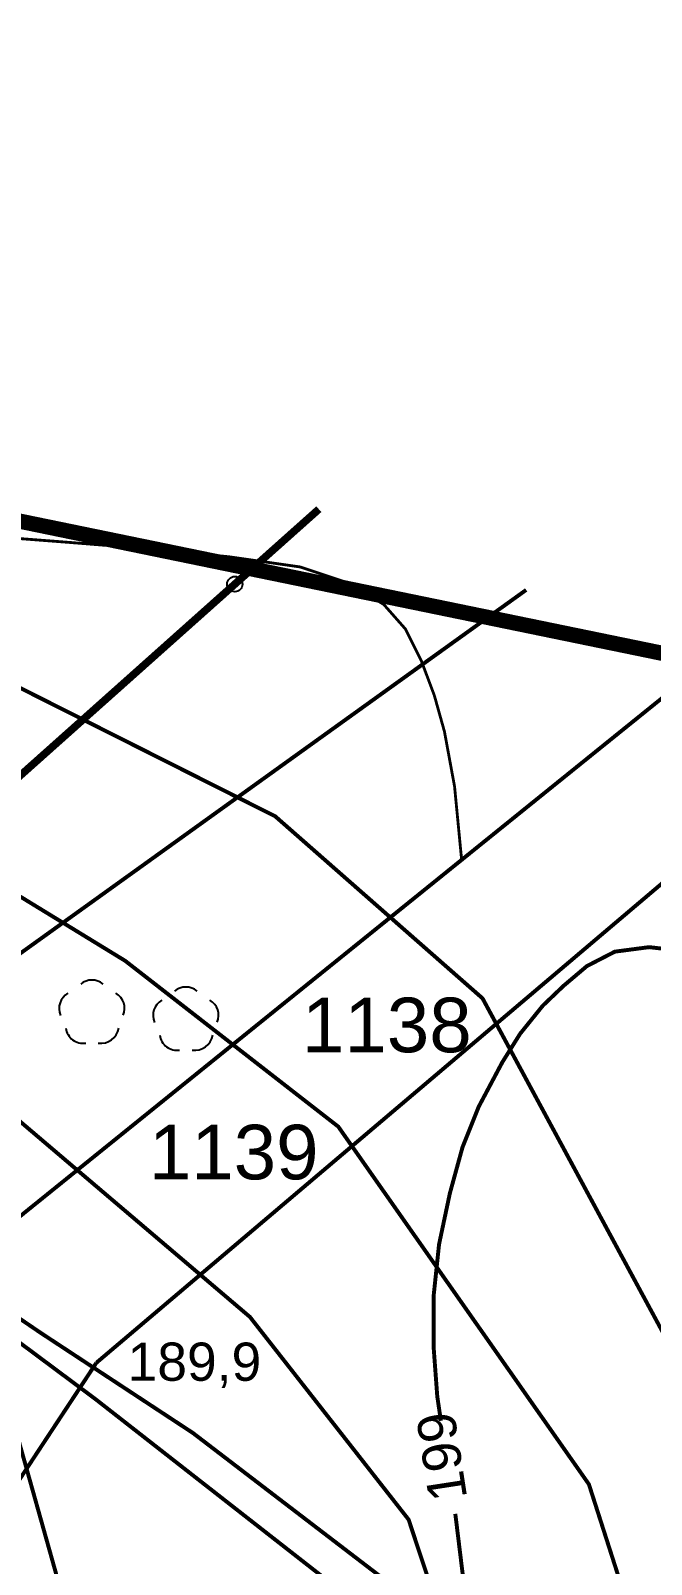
# Model space of a CAD drawing. Extents: x 7572697 to 7573818, y 5546684 to 5547005.
# Drawn here: x 7573454.11 to 7573468.32, y 5546830.29 to 5546865.41 of the extents above; entities that cross this region are included whole.
import ezdxf
from ezdxf.enums import TextEntityAlignment as Align

# ---------------------------------------------------------------- set-up
doc = ezdxf.new("R2010")
doc.units = 0
doc.header["$MEASUREMENT"] = 0
doc.linetypes.add('2', pattern=[1, 0.5, -0.5])
doc.linetypes.add('901', pattern=[0])
doc.styles.add('STYL_ARIAL', font='Arial', dxfattribs={"oblique": 0.1})

# ---------------------------------------------------------------- blocks, each defined once
blk = doc.blocks.new('926')
at = {"color": 0}
for centre, radius, start, end in [((0, 0.35), 0.4, 50.114, 129.886), ((-0.35, 0.1), 0.4, 119.8482, 203.5195), ((0.35, 0.1), 0.4, 336.8845, 60.1518), ((-0.2, -0.3), 0.4, 187.477, 278.4788), ((0.2, -0.275), 0.425, 262.6459, 349.6289)]:
    blk.add_arc(centre, radius, start, end, dxfattribs=at)

msp = doc.modelspace()

# ---------------------------------------------------------------- linework, layer by layer
at = {"color": 30, "const_width": 0.09}
msp.add_lwpolyline([(7573407.2079, 5546865.3642), (7573413.9766, 5546858.0177), (7573434.1176, 5546846.2963), (7573453.8294, 5546833.1386), (7573460.9283, 5546807.8632), (7573460.8457, 5546802.1676)], dxfattribs=at)
at = {"color": 0, "linetype": '2', "const_width": 0.09}
for points in [[(7573470.8337, 5546851.9589), (7573452.8389, 5546837.431), (7573444.9145, 5546834.7895), (7573439.9618, 5546836.6055), (7573426.4244, 5546851.5462), (7573414.2242, 5546864.7204)], [(7573455.6124, 5546834.905), (7573473.565, 5546850.1235)], [(7573455.3648, 5546816.0847), (7573452.7234, 5546824.917), (7573453.3837, 5546831.5206), (7573455.6124, 5546834.905)], [(7573455.7582, 5546834.4985), (7573455.7572, 5546834.4999), (7573455.7563, 5546834.5014), (7573455.7554, 5546834.5029), (7573455.7545, 5546834.5044), (7573455.7537, 5546834.506), (7573455.753, 5546834.5075), (7573455.7523, 5546834.5091), (7573455.7517, 5546834.5108), (7573455.7511, 5546834.5124), (7573455.7506, 5546834.5141), (7573455.7501, 5546834.5158), (7573455.7497, 5546834.5175), (7573455.7494, 5546834.5192), (7573455.7491, 5546834.5209), (7573455.7489, 5546834.5226), (7573455.7487, 5546834.5244), (7573455.7486, 5546834.5261), (7573455.7486, 5546834.5279), (7573455.7486, 5546834.5296), (7573455.7487, 5546834.5314), (7573455.7488, 5546834.5331), (7573455.749, 5546834.5348), (7573455.7493, 5546834.5365), (7573455.7496, 5546834.5383), (7573455.75, 5546834.54), (7573455.7505, 5546834.5417), (7573455.751, 5546834.5433), (7573455.7515, 5546834.545), (7573455.7522, 5546834.5466), (7573455.7528, 5546834.5482), (7573455.7536, 5546834.5498), (7573455.7544, 5546834.5514), (7573455.7552, 5546834.5529), (7573455.7561, 5546834.5544), (7573455.757, 5546834.5559), (7573455.758, 5546834.5573), (7573455.7591, 5546834.5587), (7573455.7602, 5546834.56), (7573455.7613, 5546834.5614), (7573455.7625, 5546834.5627), (7573455.7637, 5546834.5639), (7573455.765, 5546834.5651), (7573455.7663, 5546834.5662), (7573455.7677, 5546834.5673), (7573455.769, 5546834.5684), (7573455.7705, 5546834.5694), (7573455.7719, 5546834.5704), (7573455.7734, 5546834.5713), (7573455.7749, 5546834.5721), (7573455.7765, 5546834.5729), (7573455.7781, 5546834.5737), (7573455.7797, 5546834.5743), (7573455.7813, 5546834.575), (7573455.783, 5546834.5755), (7573455.7846, 5546834.5761), (7573455.7863, 5546834.5765), (7573455.788, 5546834.5769), (7573455.7897, 5546834.5773), (7573455.7914, 5546834.5775), (7573455.7932, 5546834.5778), (7573455.7949, 5546834.5779), (7573455.7967, 5546834.578), (7573455.7984, 5546834.5781), (7573455.8001, 5546834.578), (7573455.8019, 5546834.5779), (7573455.8036, 5546834.5778), (7573455.8054, 5546834.5776), (7573455.8071, 5546834.5773), (7573455.8088, 5546834.577), (7573455.8105, 5546834.5766), (7573455.8122, 5546834.5762), (7573455.8139, 5546834.5757), (7573455.8155, 5546834.5751), (7573455.8171, 5546834.5745), (7573455.8187, 5546834.5738), (7573455.8203, 5546834.5731), (7573455.8219, 5546834.5723), (7573455.8234, 5546834.5715), (7573455.8249, 5546834.5706), (7573455.8264, 5546834.5696), (7573455.8278, 5546834.5686), (7573455.8292, 5546834.5676), (7573455.8306, 5546834.5665), (7573455.8319, 5546834.5653), (7573455.8332, 5546834.5642), (7573455.8344, 5546834.5629), (7573455.8356, 5546834.5617), (7573455.8368, 5546834.5603), (7573455.8379, 5546834.559), (7573455.8389, 5546834.5576), (7573455.8399, 5546834.5562), (7573455.8409, 5546834.5547), (7573455.8418, 5546834.5532), (7573455.8426, 5546834.5517), (7573455.8434, 5546834.5501), (7573455.8442, 5546834.5486), (7573455.8449, 5546834.547), (7573455.8455, 5546834.5453), (7573455.8461, 5546834.5437), (7573455.8466, 5546834.542), (7573455.8471, 5546834.5403), (7573455.8475, 5546834.5386), (7573455.8478, 5546834.5369), (7573455.8481, 5546834.5352), (7573455.8483, 5546834.5335), (7573455.8485, 5546834.5317), (7573455.8486, 5546834.53), (7573455.8486, 5546834.5282), (7573455.8486, 5546834.5265), (7573455.8485, 5546834.5248), (7573455.8483, 5546834.523), (7573455.8481, 5546834.5213), (7573455.8479, 5546834.5196), (7573455.8475, 5546834.5178), (7573455.8471, 5546834.5161), (7573455.8467, 5546834.5145), (7573455.8462, 5546834.5128), (7573455.8456, 5546834.5111), (7573455.845, 5546834.5095), (7573455.8443, 5546834.5079), (7573455.8436, 5546834.5063), (7573455.8428, 5546834.5048), (7573455.842, 5546834.5032), (7573455.8411, 5546834.5017), (7573455.8401, 5546834.5003), (7573455.8392, 5546834.4988), (7573455.8381, 5546834.4974), (7573455.837, 5546834.4961), (7573455.8359, 5546834.4947), (7573455.8347, 5546834.4935), (7573455.8335, 5546834.4922), (7573455.8322, 5546834.491), (7573455.8309, 5546834.4899), (7573455.8295, 5546834.4888), (7573455.8281, 5546834.4877), (7573455.8267, 5546834.4867), (7573455.8252, 5546834.4858), (7573455.8238, 5546834.4849), (7573455.8222, 5546834.484), (7573455.8207, 5546834.4832), (7573455.8191, 5546834.4825), (7573455.8175, 5546834.4818), (7573455.8159, 5546834.4811), (7573455.8142, 5546834.4806), (7573455.8126, 5546834.48), (7573455.8109, 5546834.4796), (7573455.8092, 5546834.4792), (7573455.8075, 5546834.4788), (7573455.8057, 5546834.4786), (7573455.804, 5546834.4783), (7573455.8023, 5546834.4782), (7573455.8005, 5546834.4781), (7573455.7988, 5546834.4781), (7573455.797, 5546834.4781), (7573455.7953, 5546834.4782), (7573455.7936, 5546834.4783), (7573455.7918, 5546834.4785), (7573455.7901, 5546834.4788), (7573455.7884, 5546834.4791), (7573455.7867, 5546834.4795), (7573455.785, 5546834.4799), (7573455.7833, 5546834.4804), (7573455.7817, 5546834.481), (7573455.78, 5546834.4816), (7573455.7784, 5546834.4823), (7573455.7768, 5546834.483), (7573455.7753, 5546834.4838), (7573455.7738, 5546834.4847), (7573455.7723, 5546834.4856), (7573455.7708, 5546834.4865), (7573455.7694, 5546834.4875), (7573455.768, 5546834.4885), (7573455.7666, 5546834.4896), (7573455.7653, 5546834.4908), (7573455.764, 5546834.492), (7573455.7628, 5546834.4932), (7573455.7616, 5546834.4945), (7573455.7604, 5546834.4958), (7573455.7582, 5546834.4985)]]:
    msp.add_lwpolyline(points, dxfattribs=at)
at = {"color": 0, "const_width": 0.09}
for points in [[(7573467.0944, 5546801.1358), (7573467.2595, 5546805.1805), (7573467.342, 5546810.9174), (7573467.2595, 5546817.3642), (7573464.8244, 5546825.0822), (7573462.7608, 5546831.3143), (7573459.1288, 5546835.9534), (7573450.0076, 5546843.7126), (7573444.1551, 5546847.3611), (7573442.174, 5546848.4755), (7573439.1611, 5546850.374), (7573432.5988, 5546854.1298), (7573428.2239, 5546855.5331), (7573423.428, 5546858.3148), (7573417.7324, 5546862.4008), (7573415.6688, 5546863.9279)], [(7573426.1438, 5546861.8725), (7573430.3123, 5546858.4881), (7573446.9452, 5546849.8209), (7573456.2728, 5546844.1088), (7573461.1512, 5546840.3117), (7573466.8881, 5546832.1232), (7573470.0248, 5546822.3416), (7573470.1074, 5546811.6768), (7573470.1486, 5546805.7748), (7573470.1074, 5546800.8469)], [(7573474.2387, 5546825.1193), (7573464.453, 5546843.2503), (7573459.7066, 5546847.4189), (7573453.7221, 5546850.4318), (7573438.5833, 5546858.0837)], [(7573455.4143, 5546842.8858), (7573455.4133, 5546842.8872), (7573455.4123, 5546842.8887), (7573455.4114, 5546842.8902), (7573455.4106, 5546842.8917), (7573455.4098, 5546842.8933), (7573455.409, 5546842.8948), (7573455.4083, 5546842.8964), (7573455.4077, 5546842.8981), (7573455.4071, 5546842.8997), (7573455.4066, 5546842.9014), (7573455.4062, 5546842.9031), (7573455.4058, 5546842.9048), (7573455.4054, 5546842.9065), (7573455.4051, 5546842.9082), (7573455.4049, 5546842.9099), (7573455.4048, 5546842.9117), (7573455.4047, 5546842.9134), (7573455.4046, 5546842.9152), (7573455.4047, 5546842.9169), (7573455.4047, 5546842.9187), (7573455.4049, 5546842.9204), (7573455.4051, 5546842.9221), (7573455.4054, 5546842.9238), (7573455.4057, 5546842.9256), (7573455.4061, 5546842.9273), (7573455.4065, 5546842.929), (7573455.407, 5546842.9306), (7573455.4076, 5546842.9323), (7573455.4082, 5546842.9339), (7573455.4089, 5546842.9355), (7573455.4096, 5546842.9371), (7573455.4104, 5546842.9387), (7573455.4112, 5546842.9402), (7573455.4121, 5546842.9417), (7573455.4131, 5546842.9432), (7573455.4141, 5546842.9446), (7573455.4151, 5546842.946), (7573455.4162, 5546842.9473), (7573455.4173, 5546842.9487), (7573455.4185, 5546842.9499), (7573455.4198, 5546842.9512), (7573455.421, 5546842.9524), (7573455.4223, 5546842.9535), (7573455.4237, 5546842.9546), (7573455.4251, 5546842.9557), (7573455.4265, 5546842.9567), (7573455.428, 5546842.9577), (7573455.4295, 5546842.9586), (7573455.431, 5546842.9594), (7573455.4325, 5546842.9602), (7573455.4341, 5546842.961), (7573455.4357, 5546842.9616), (7573455.4373, 5546842.9623), (7573455.439, 5546842.9628), (7573455.4407, 5546842.9634), (7573455.4423, 5546842.9638), (7573455.444, 5546842.9642), (7573455.4458, 5546842.9646), (7573455.4475, 5546842.9648), (7573455.4492, 5546842.9651), (7573455.451, 5546842.9652), (7573455.4527, 5546842.9653), (7573455.4544, 5546842.9654), (7573455.4562, 5546842.9653), (7573455.4579, 5546842.9652), (7573455.4597, 5546842.9651), (7573455.4614, 5546842.9649), (7573455.4631, 5546842.9646), (7573455.4648, 5546842.9643), (7573455.4665, 5546842.9639), (7573455.4682, 5546842.9635), (7573455.4699, 5546842.963), (7573455.4716, 5546842.9624), (7573455.4732, 5546842.9618), (7573455.4748, 5546842.9611), (7573455.4764, 5546842.9604), (7573455.4779, 5546842.9596), (7573455.4795, 5546842.9588), (7573455.481, 5546842.9579), (7573455.4824, 5546842.9569), (7573455.4839, 5546842.9559), (7573455.4853, 5546842.9549), (7573455.4866, 5546842.9538), (7573455.4879, 5546842.9526), (7573455.4892, 5546842.9515), (7573455.4905, 5546842.9502), (7573455.4917, 5546842.949), (7573455.4928, 5546842.9476), (7573455.4939, 5546842.9463), (7573455.495, 5546842.9449), (7573455.496, 5546842.9435), (7573455.4969, 5546842.942), (7573455.4978, 5546842.9405), (7573455.4987, 5546842.939), (7573455.4995, 5546842.9374), (7573455.5002, 5546842.9359), (7573455.5009, 5546842.9343), (7573455.5015, 5546842.9326), (7573455.5021, 5546842.931), (7573455.5026, 5546842.9293), (7573455.5031, 5546842.9276), (7573455.5035, 5546842.9259), (7573455.5038, 5546842.9242), (7573455.5041, 5546842.9225), (7573455.5043, 5546842.9208), (7573455.5045, 5546842.919), (7573455.5046, 5546842.9173), (7573455.5046, 5546842.9155), (7573455.5046, 5546842.9138), (7573455.5045, 5546842.9121), (7573455.5044, 5546842.9103), (7573455.5042, 5546842.9086), (7573455.5039, 5546842.9069), (7573455.5036, 5546842.9051), (7573455.5032, 5546842.9034), (7573455.5027, 5546842.9018), (7573455.5022, 5546842.9001), (7573455.5017, 5546842.8984), (7573455.5011, 5546842.8968), (7573455.5004, 5546842.8952), (7573455.4997, 5546842.8936), (7573455.4989, 5546842.892), (7573455.498, 5546842.8905), (7573455.4971, 5546842.889), (7573455.4962, 5546842.8876), (7573455.4952, 5546842.8861), (7573455.4941, 5546842.8847), (7573455.4931, 5546842.8834), (7573455.4919, 5546842.882), (7573455.4907, 5546842.8808), (7573455.4895, 5546842.8795), (7573455.4882, 5546842.8783), (7573455.4869, 5546842.8772), (7573455.4856, 5546842.8761), (7573455.4842, 5546842.875), (7573455.4827, 5546842.874), (7573455.4813, 5546842.8731), (7573455.4798, 5546842.8721), (7573455.4783, 5546842.8713), (7573455.4767, 5546842.8705), (7573455.4751, 5546842.8698), (7573455.4735, 5546842.8691), (7573455.4719, 5546842.8684), (7573455.4703, 5546842.8679), (7573455.4686, 5546842.8673), (7573455.4669, 5546842.8669), (7573455.4652, 5546842.8665), (7573455.4635, 5546842.8661), (7573455.4618, 5546842.8659), (7573455.46, 5546842.8656), (7573455.4583, 5546842.8655), (7573455.4566, 5546842.8654), (7573455.4548, 5546842.8654), (7573455.4531, 5546842.8654), (7573455.4513, 5546842.8655), (7573455.4496, 5546842.8656), (7573455.4479, 5546842.8658), (7573455.4461, 5546842.8661), (7573455.4444, 5546842.8664), (7573455.4427, 5546842.8668), (7573455.441, 5546842.8672), (7573455.4394, 5546842.8677), (7573455.4377, 5546842.8683), (7573455.4361, 5546842.8689), (7573455.4345, 5546842.8696), (7573455.4329, 5546842.8703), (7573455.4313, 5546842.8711), (7573455.4298, 5546842.872), (7573455.4283, 5546842.8729), (7573455.4268, 5546842.8738), (7573455.4254, 5546842.8748), (7573455.424, 5546842.8758), (7573455.4226, 5546842.8769), (7573455.4213, 5546842.8781), (7573455.42, 5546842.8793), (7573455.4188, 5546842.8805), (7573455.4176, 5546842.8818), (7573455.4165, 5546842.8831), (7573455.4143, 5546842.8858)], [(7573457.531, 5546842.6874), (7573457.53, 5546842.6888), (7573457.529, 5546842.6903), (7573457.5281, 5546842.6918), (7573457.5272, 5546842.6933), (7573457.5264, 5546842.6948), (7573457.5257, 5546842.6964), (7573457.525, 5546842.698), (7573457.5244, 5546842.6996), (7573457.5238, 5546842.7013), (7573457.5233, 5546842.703), (7573457.5228, 5546842.7046), (7573457.5224, 5546842.7063), (7573457.5221, 5546842.708), (7573457.5218, 5546842.7098), (7573457.5216, 5546842.7115), (7573457.5214, 5546842.7132), (7573457.5213, 5546842.715), (7573457.5213, 5546842.7167), (7573457.5213, 5546842.7185), (7573457.5214, 5546842.7202), (7573457.5216, 5546842.722), (7573457.5218, 5546842.7237), (7573457.522, 5546842.7254), (7573457.5224, 5546842.7271), (7573457.5227, 5546842.7288), (7573457.5232, 5546842.7305), (7573457.5237, 5546842.7322), (7573457.5242, 5546842.7338), (7573457.5249, 5546842.7355), (7573457.5255, 5546842.7371), (7573457.5263, 5546842.7387), (7573457.5271, 5546842.7402), (7573457.5279, 5546842.7418), (7573457.5288, 5546842.7432), (7573457.5297, 5546842.7447), (7573457.5307, 5546842.7462), (7573457.5318, 5546842.7475), (7573457.5329, 5546842.7489), (7573457.534, 5546842.7502), (7573457.5352, 5546842.7515), (7573457.5364, 5546842.7527), (7573457.5377, 5546842.7539), (7573457.539, 5546842.7551), (7573457.5404, 5546842.7562), (7573457.5418, 5546842.7573), (7573457.5432, 5546842.7583), (7573457.5446, 5546842.7592), (7573457.5461, 5546842.7601), (7573457.5477, 5546842.761), (7573457.5492, 5546842.7618), (7573457.5508, 5546842.7625), (7573457.5524, 5546842.7632), (7573457.554, 5546842.7638), (7573457.5557, 5546842.7644), (7573457.5573, 5546842.7649), (7573457.559, 5546842.7654), (7573457.5607, 5546842.7658), (7573457.5624, 5546842.7661), (7573457.5641, 5546842.7664), (7573457.5659, 5546842.7666), (7573457.5676, 5546842.7668), (7573457.5694, 5546842.7669), (7573457.5711, 5546842.7669), (7573457.5729, 5546842.7669), (7573457.5746, 5546842.7668), (7573457.5763, 5546842.7667), (7573457.5781, 5546842.7665), (7573457.5798, 5546842.7662), (7573457.5815, 5546842.7659), (7573457.5832, 5546842.7655), (7573457.5849, 5546842.765), (7573457.5866, 5546842.7645), (7573457.5882, 5546842.764), (7573457.5899, 5546842.7633), (7573457.5915, 5546842.7627), (7573457.593, 5546842.7619), (7573457.5946, 5546842.7612), (7573457.5961, 5546842.7603), (7573457.5976, 5546842.7594), (7573457.5991, 5546842.7585), (7573457.6005, 5546842.7575), (7573457.6019, 5546842.7564), (7573457.6033, 5546842.7553), (7573457.6046, 5546842.7542), (7573457.6059, 5546842.753), (7573457.6071, 5546842.7518), (7573457.6083, 5546842.7505), (7573457.6095, 5546842.7492), (7573457.6106, 5546842.7478), (7573457.6116, 5546842.7465), (7573457.6126, 5546842.745), (7573457.6136, 5546842.7436), (7573457.6145, 5546842.7421), (7573457.6154, 5546842.7406), (7573457.6162, 5546842.739), (7573457.6169, 5546842.7374), (7573457.6176, 5546842.7358), (7573457.6182, 5546842.7342), (7573457.6188, 5546842.7325), (7573457.6193, 5546842.7309), (7573457.6198, 5546842.7292), (7573457.6202, 5546842.7275), (7573457.6205, 5546842.7258), (7573457.6208, 5546842.7241), (7573457.621, 5546842.7223), (7573457.6212, 5546842.7206), (7573457.6213, 5546842.7189), (7573457.6213, 5546842.7171), (7573457.6213, 5546842.7154), (7573457.6212, 5546842.7136), (7573457.621, 5546842.7119), (7573457.6208, 5546842.7101), (7573457.6206, 5546842.7084), (7573457.6202, 5546842.7067), (7573457.6199, 5546842.705), (7573457.6194, 5546842.7033), (7573457.6189, 5546842.7016), (7573457.6183, 5546842.7), (7573457.6177, 5546842.6984), (7573457.6171, 5546842.6968), (7573457.6163, 5546842.6952), (7573457.6155, 5546842.6936), (7573457.6147, 5546842.6921), (7573457.6138, 5546842.6906), (7573457.6129, 5546842.6891), (7573457.6119, 5546842.6877), (7573457.6108, 5546842.6863), (7573457.6097, 5546842.6849), (7573457.6086, 5546842.6836), (7573457.6074, 5546842.6823), (7573457.6062, 5546842.6811), (7573457.6049, 5546842.6799), (7573457.6036, 5546842.6787), (7573457.6022, 5546842.6776), (7573457.6008, 5546842.6766), (7573457.5994, 5546842.6756), (7573457.598, 5546842.6746), (7573457.5965, 5546842.6737), (7573457.5949, 5546842.6729), (7573457.5934, 5546842.6721), (7573457.5918, 5546842.6713), (7573457.5902, 5546842.6706), (7573457.5886, 5546842.67), (7573457.5869, 5546842.6694), (7573457.5853, 5546842.6689), (7573457.5836, 5546842.6684), (7573457.5819, 5546842.668), (7573457.5802, 5546842.6677), (7573457.5784, 5546842.6674), (7573457.5767, 5546842.6672), (7573457.575, 5546842.6671), (7573457.5732, 5546842.667), (7573457.5715, 5546842.6669), (7573457.5697, 5546842.6669), (7573457.568, 5546842.667), (7573457.5663, 5546842.6672), (7573457.5645, 5546842.6674), (7573457.5628, 5546842.6676), (7573457.5611, 5546842.668), (7573457.5594, 5546842.6684), (7573457.5577, 5546842.6688), (7573457.556, 5546842.6693), (7573457.5544, 5546842.6699), (7573457.5527, 5546842.6705), (7573457.5511, 5546842.6712), (7573457.5496, 5546842.6719), (7573457.548, 5546842.6727), (7573457.5465, 5546842.6735), (7573457.545, 5546842.6744), (7573457.5435, 5546842.6754), (7573457.5421, 5546842.6764), (7573457.5407, 5546842.6774), (7573457.5393, 5546842.6785), (7573457.538, 5546842.6796), (7573457.5367, 5546842.6808), (7573457.5355, 5546842.682), (7573457.5343, 5546842.6833), (7573457.5331, 5546842.6846), (7573457.531, 5546842.6874)]]:
    msp.add_lwpolyline(points, dxfattribs=at)
at = {"color": 6, "const_width": 0.35}
msp.add_lwpolyline([(7573792.5736, 5546784.4967), (7573422.4326, 5546860.6425)], dxfattribs=at)
at = {"color": 37, "const_width": 0.09}
for points in [[(7573424.8022, 5546860.1397), (7573428.5394, 5546857.2624), (7573431.8798, 5546854.4842), (7573436.1859, 5546851.0248), (7573441.4115, 5546845.667), (7573445.9358, 5546841.2153), (7573449.8715, 5546838.338), (7573455.5931, 5546834.0716), (7573464.7014, 5546826.9477), (7573476.3894, 5546817.8327), (7573484.0359, 5546811.9656), (7573487.707, 5546808.4929), (7573493.0119, 5546797.2746)], [(7573442.483, 5546843.8347), (7573446.121, 5546841.1889), (7573454.3231, 5546835.5995), (7573457.8222, 5546833.2976), (7573465.859, 5546827.1461), (7573474.2992, 5546820.7498), (7573486.007, 5546811.9854)]]:
    msp.add_lwpolyline(points, dxfattribs=at)
at = {"color": 0, "linetype": '901', "const_width": 0.175}
msp.add_lwpolyline([(7573432.8052, 5546860.1391), (7573447.8284, 5546842.9615), (7573460.7055, 5546854.4517)], dxfattribs=at)
at = {"color": 5, "const_width": 0.09}
msp.add_lwpolyline([(7573434.7037, 5546859), (7573438.9548, 5546853.552), (7573448.5713, 5546841.8719), (7573449.3142, 5546841.0052), (7573465.4518, 5546852.6027)], dxfattribs=at)
at = {"color": 29}
for points, const_width in [([(7573449.0292, 5546854.3532), (7573450.2529, 5546854.0555), (7573451.8073, 5546853.8902), (7573453.2625, 5546853.824), (7573454.9823, 5546853.6917), (7573457.0328, 5546853.5264), (7573458.6534, 5546853.361), (7573460.274, 5546853.1295), (7573461.3654, 5546852.7657), (7573462.1922, 5546852.2696), (7573462.6883, 5546851.7074), (7573463.0521, 5546850.9798), (7573463.3498, 5546850.186), (7573463.5813, 5546849.3592), (7573463.8128, 5546848.1024), (7573463.9782, 5546846.3826)], 0.065), ([(7573469.1746, 5546844.3194), (7573468.2666, 5546844.4225), (7573467.4824, 5546844.3194), (7573466.8427, 5546843.9892), (7573466.3062, 5546843.5352), (7573465.8315, 5546843.0812), (7573465.3156, 5546842.4415), (7573464.9029, 5546841.7811), (7573464.3664, 5546840.7699), (7573463.9949, 5546839.8413), (7573463.706, 5546838.7888), (7573463.4584, 5546837.6208), (7573463.3345, 5546836.4445), (7573463.3345, 5546835.2476), (7573463.4171, 5546834.1333), (7573463.4996, 5546833.5761)], 0.09), ([(7573463.8298, 5546831.4464), (7573464.0774, 5546829.424), (7573464.4076, 5546827.897), (7573464.5933, 5546826.1635), (7573464.841, 5546824.0173), (7573464.7997, 5546822.4201), (7573464.6759, 5546821.0375), (7573464.4695, 5546819.7167), (7573464.3044, 5546818.4373), (7573464.16, 5546817.2816), (7573464.1187, 5546816.3241), (7573464.1806, 5546814.7764), (7573464.3044, 5546813.4763), (7573464.3663, 5546812.7128), (7573464.5727, 5546811.6397), (7573464.7791, 5546810.1745), (7573464.8616, 5546809.1138), (7573464.6965, 5546808.0614), (7573464.4283, 5546806.9883), (7573464.0362, 5546805.8945), (7573463.6234, 5546805.0485), (7573463.0869, 5546804.0373), (7573462.2202, 5546802.6546)], 0.09)]:
    msp.add_lwpolyline(points, dxfattribs=dict(at, const_width=const_width))
at = {"color": 0}
msp.add_circle((7573458.7816, 5546852.735), 0.175, dxfattribs=at)

# ---------------------------------------------------------------- block references
for p in [(7573455.51, 5546842.92), (7573457.66, 5546842.76)]:
    msp.add_blockref('926', p, dxfattribs=at)

# ---------------------------------------------------------------- texts
at = {"color": 0, "style": 'STYL_ARIAL'}
for s, height, p in [('1138', 1.25, (7573460.3203, 5546843.2655)), ('1139', 1.25, (7573456.8146, 5546840.3551)), ('189,9', 0.875, (7573456.3278, 5546835.3677))]:
    msp.add_text(s, height=height, dxfattribs=at).set_placement(p, align=Align.TOP_LEFT)
msp.add_text('199', height=0.875, rotation=98.7462, dxfattribs=at).set_placement((7573463.2394, 5546831.6774), align=Align.TOP_LEFT)

doc.saveas('drawing.dxf')
